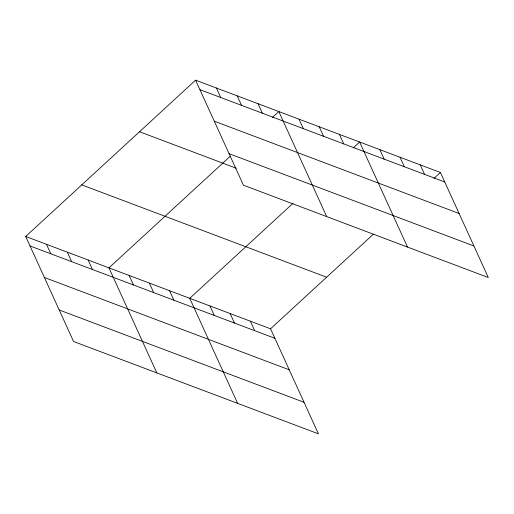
<?xml version="1.0" encoding="UTF-8"?>
<svg xmlns="http://www.w3.org/2000/svg" width="514" height="514" viewBox="0 0 514 514"><rect width="100%" height="100%" fill="white"/><g stroke="black" fill="none" stroke-linecap="round" stroke-linejoin="round"><path stroke-width="0.77" d="M25.7 236.466L270.55 328.793L318.423 433.835L73.573 341.508L25.7 236.466L195.577 80.165L440.427 172.492L488.3 277.534L243.45 185.207L195.577 80.165M230.362 156.153L108.949 267.858L156.821 372.901M272.407 117.468L278.826 111.557L326.698 216.6M293.07 203.268L189.75 298.326L237.622 403.368M353.208 147.936L359.627 142.025L407.499 247.067M270.55 328.793L373.286 234.268M434.002 178.403L440.427 172.492M199.907 89.661L444.758 181.982M214.274 121.188L459.124 213.516M229.077 153.68L473.927 246M139.519 131.745L236.234 168.213M81.758 184.886L326.608 277.213M30.024 245.962L274.874 338.283M44.397 277.489L289.247 369.817M59.2 309.981L304.05 402.301M420.227 164.872L424.558 174.368M400.027 157.258L404.357 166.748M379.827 149.638L384.157 159.134M339.426 134.405L343.757 143.901M319.226 126.791L323.557 136.281M299.026 119.171L303.356 128.667M258.015 103.712L262.339 113.202M237.205 95.861L241.529 105.357M216.388 88.016L220.718 97.506M250.35 321.173L254.674 330.669M230.15 313.559L234.474 323.049M209.95 305.939L214.274 315.435M169.549 290.706L173.873 300.202M149.349 283.092L153.673 292.582M129.149 275.472L133.473 284.968M88.138 260.007L92.462 269.503M67.328 252.162L71.652 261.652M46.511 244.311L50.841 253.807"/></g></svg>
